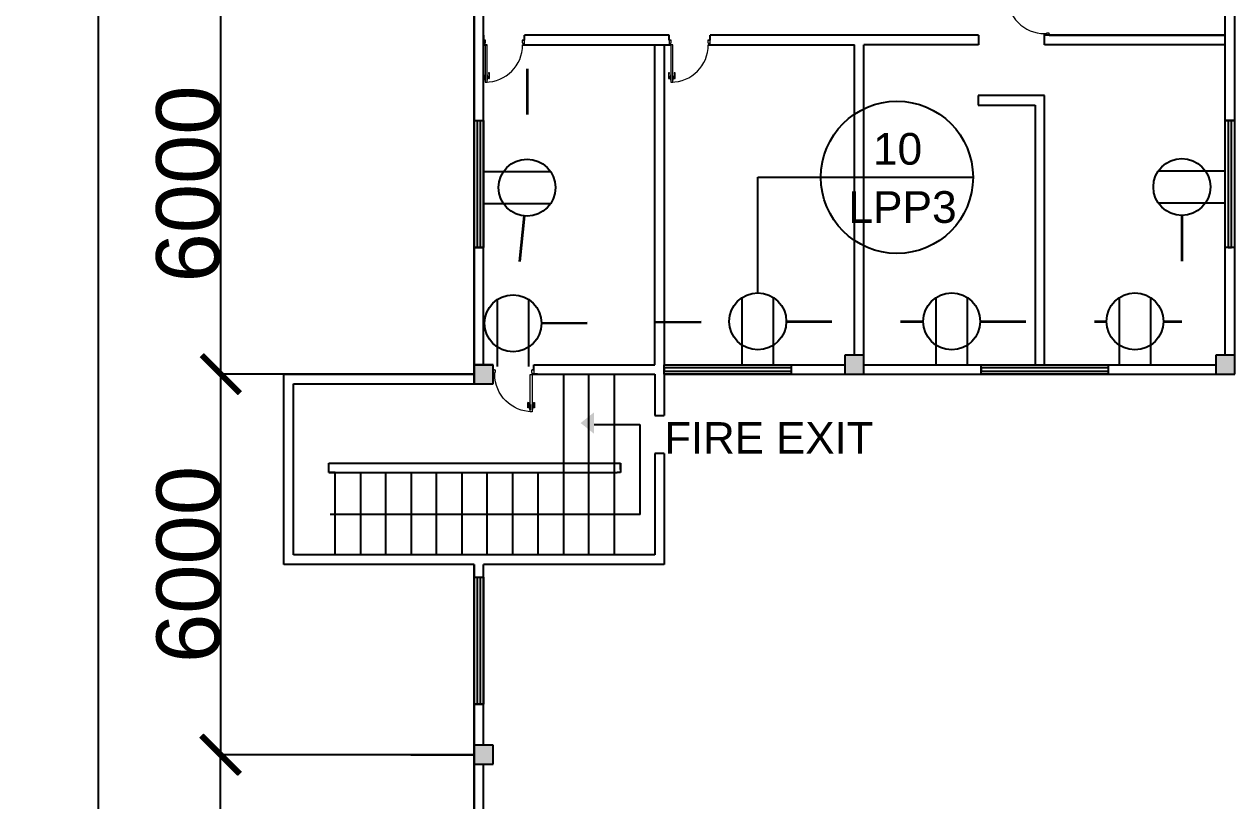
# Model space of a CAD drawing. Header units: millimetres. Extents: x 3339 to 2017737, y 4955 to 2748989.
# Drawn here: x 1295937 to 1315034, y 1667423 to 1679668 of the extents above; entities that cross this region are included whole.
import ezdxf

# ---------------------------------------------------------------- set-up
doc = ezdxf.new("R2010")
doc.units = ezdxf.units.MM
doc.header["$LTSCALE"] = 30
doc.linetypes.add('ACAD_ISO03W100', pattern=[30, 12, -18])
doc.layers.add('A-DETL-GENF', color=92, linetype='Continuous', lineweight=13)
doc.layers.add('A-DOOR', color=31, linetype='Continuous', lineweight=13)
doc.styles.get("Standard").update_dxf_attribs({"font": 'arial.ttf'})
doc.dimstyles.new('ISO-25', dxfattribs={"dimtxt": 1000, "dimasz": 600, "dimexe": 1.25, "dimexo": 0.625, "dimtad": 1, "dimtxsty": 'Standard', "dimblk": 'ARCHTICK', "dimcen": 2.5, "dimclrd": 4, "dimadec": 0, "dimazin": 0, "dimtfac": 1, "dimtmove": 0, "dimatfit": 3, "dimfxl": 1, "dimarcsym": 0})

# ---------------------------------------------------------------- blocks, each defined once
blk = doc.blocks.new('D4')
at = {"layer": 'A-DETL-GENF'}
for p, q in [((-1072, -29), (-1072, -112)), ((-1052, -29), (-1072, -29)), ((-1060, -41), (-1072, -30)), ((-1072, -112), (-1060, -112)), ((-1059, -112), (-1072, -112)), ((-1072, -112), (-1072, -150)), ((-1072, -150), (-1059, -150)), ((-1060, -112), (-1060, -41)), ((-1060, -41), (-1052, -41)), ((-1059, -150), (-1059, -112)), ((-1059, -115), (-1059, -147)), ((-1027, -115), (-1059, -115)), ((-1059, -147), (-1027, -147)), ((-1052, -41), (-1052, -29)), ((-1021, -74), (-1027, -80)), ((-1027, -80), (-1027, -182)), ((-1027, -147), (-1027, -115)), ((-1027, -182), (-1021, -188)), ((-1021, -188), (-1021, -74)), ((-974, -80), (-981, -74)), ((-981, -74), (-981, -188)), ((-981, -188), (-974, -182)), ((-974, -182), (-974, -80)), ((-943, -115), (-974, -115)), ((-974, -115), (-974, -147)), ((-974, -147), (-943, -147)), ((-930, -29), (-949, -29)), ((-949, -29), (-949, -41)), ((-949, -41), (-941, -41)), ((-943, -112), (-943, -150)), ((-930, -112), (-943, -112)), ((-943, -147), (-943, -115)), ((-943, -150), (-930, -150)), ((-941, -41), (-930, -30)), ((-941, -41), (-941, -112)), ((-941, -112), (-930, -112)), ((-930, -112), (-930, -29)), ((-930, -150), (-930, -112))]:
    blk.add_line(p, q, dxfattribs=at)
at = {"layer": 'A-DOOR', "lineweight": 18}
for p, q in [((-1059, 683), (-1024, 683)), ((-1014, 683), (-1059, 683)), ((-1059, 683), (-1059, 583)), ((-1059, 583), (-1024, 583)), ((-1024, 583), (-1024, 626)), ((-1024, 626), (-1014, 626)), ((-981, 583), (-1021, 583)), ((-1021, 583), (-1021, -231)), ((-1014, 626), (-1014, 683)), ((-981, -231), (-981, 583)), ((-169, 683), (-214, 683)), ((-214, 683), (-214, 626)), ((-214, 626), (-204, 626)), ((-204, 683), (-169, 683)), ((-204, 626), (-204, 583)), ((-204, 583), (-169, 583)), ((-169, 583), (-169, 683)), ((-1021, -231), (-981, -231))]:
    blk.add_line(p, q, dxfattribs=at)
at = {"layer": 'A-DOOR'}
blk.add_arc((-1021, 583), 814, 270, 0, dxfattribs=at)
blk = doc.blocks.new('_ArchTick')
at = {"color": 0, "linetype": 'ByBlock', "const_width": 0.15}
blk.add_lwpolyline([(-0.5, -0.5), (0.5, 0.5)], dxfattribs=at)
blk = doc.blocks.new('*D349')
at = {"color": 0, "lineweight": -2, "transparency": 16777216}
for p, q in [((1303033, 1732949), (1297104, 1732949)), ((1303033, 1663149), (1297104, 1663149))]:
    blk.add_line(p, q, dxfattribs=at)
at = {"color": 4, "lineweight": -2, "transparency": 16777216}
blk.add_line((1297105, 1732949), (1297105, 1663149), dxfattribs=at)
at = {"layer": 'Defpoints', "color": 0, "transparency": 16777216}
for p in [(1303034, 1732949), (1297105, 1663149), (1303034, 1663149)]:
    blk.add_point(p, dxfattribs=at)
at = {"color": 4, "lineweight": -2, "transparency": 16777216, "xscale": 600, "yscale": 600, "zscale": 600}
for p, rotation in [((1297105, 1732949), 90), ((1297105, 1663149), 270)]:
    blk.add_blockref('_ArchTick', p, dxfattribs=dict(at, rotation=rotation))
at = {"color": 0, "transparency": 16777216, "insert": (1296594, 1698049), "char_height": 1000, "attachment_point": 5, "rotation": 90}
blk.add_mtext('69800', dxfattribs=at)
blk = doc.blocks.new('*D366')
at = {"color": 0, "lineweight": -2, "transparency": 16777216}
for p, q in [((1298987, 1680149), (1299039, 1680149)), ((1300033, 1674149), (1299036, 1674149))]:
    blk.add_line(p, q, dxfattribs=at)
at = {"color": 4, "lineweight": -2, "transparency": 16777216}
blk.add_line((1299037, 1674149), (1299037, 1680149), dxfattribs=at)
at = {"layer": 'Defpoints', "color": 0, "transparency": 16777216}
for p in [(1298986, 1680149), (1299037, 1680149), (1300034, 1674149)]:
    blk.add_point(p, dxfattribs=at)
at = {"color": 4, "lineweight": -2, "transparency": 16777216, "xscale": 600, "yscale": 600, "zscale": 600}
for p, rotation in [((1299037, 1680149), 90), ((1299037, 1674149), 270)]:
    blk.add_blockref('_ArchTick', p, dxfattribs=dict(at, rotation=rotation))
at = {"color": 0, "transparency": 16777216, "insert": (1298526, 1677149), "char_height": 1000, "attachment_point": 5, "rotation": 90}
blk.add_mtext('6000', dxfattribs=at)
blk = doc.blocks.new('*D367')
at = {"color": 0, "lineweight": -2, "transparency": 16777216}
for p, q in [((1302033, 1674149), (1299040, 1674149)), ((1302033, 1668149), (1299040, 1668149))]:
    blk.add_line(p, q, dxfattribs=at)
at = {"color": 4, "lineweight": -2, "transparency": 16777216}
blk.add_line((1299041, 1668149), (1299041, 1674149), dxfattribs=at)
at = {"layer": 'Defpoints', "color": 0, "transparency": 16777216}
for p in [(1299041, 1674149), (1302034, 1674149), (1302034, 1668149)]:
    blk.add_point(p, dxfattribs=at)
at = {"color": 4, "lineweight": -2, "transparency": 16777216, "xscale": 600, "yscale": 600, "zscale": 600}
for p, rotation in [((1299041, 1674149), 90), ((1299041, 1668149), 270)]:
    blk.add_blockref('_ArchTick', p, dxfattribs=dict(at, rotation=rotation))
at = {"color": 0, "transparency": 16777216, "insert": (1298530, 1671149), "char_height": 1000, "attachment_point": 5, "rotation": 90}
blk.add_mtext('6000', dxfattribs=at)
blk = doc.blocks.new('*D368')
at = {"color": 0, "lineweight": -2, "transparency": 16777216}
for p, q in [((1303033, 1668149), (1299026, 1668149)), ((1303033, 1663149), (1299026, 1663149))]:
    blk.add_line(p, q, dxfattribs=at)
at = {"color": 4, "lineweight": -2, "transparency": 16777216}
blk.add_line((1299028, 1668149), (1299028, 1663149), dxfattribs=at)
at = {"layer": 'Defpoints', "color": 0, "transparency": 16777216}
for p in [(1303034, 1668149), (1299028, 1663149), (1303034, 1663149)]:
    blk.add_point(p, dxfattribs=at)
at = {"color": 4, "lineweight": -2, "transparency": 16777216, "xscale": 600, "yscale": 600, "zscale": 600}
for p, rotation in [((1299028, 1668149), 90), ((1299028, 1663149), 270)]:
    blk.add_blockref('_ArchTick', p, dxfattribs=dict(at, rotation=rotation))
at = {"color": 0, "transparency": 16777216, "insert": (1298516, 1665649), "char_height": 1000, "attachment_point": 5, "rotation": 90}
blk.add_mtext('5000', dxfattribs=at)

msp = doc.modelspace()

# ---------------------------------------------------------------- hatches: boundary and pattern name
at = {"true_color": 0xf8d731}
h = msp.add_hatch(color=40, dxfattribs=at)
h.dxf.hatch_style = 1
h.paths.add_polyline_path([(1303334.084, 1692298.947), (1303034.084, 1692298.947), (1303034.084, 1692148.947), (1303034.084, 1691998.947), (1303334.084, 1691998.947)])
h.paths.add_polyline_path([(1303334.084, 1686298.947), (1303034.084, 1686298.947), (1303034.084, 1686148.947), (1303034.084, 1685998.947), (1303334.084, 1685998.947)])
h.paths.add_polyline_path([(1303334.084, 1680298.947), (1303034.084, 1680298.947), (1303034.084, 1680148.947), (1303034.084, 1679998.947), (1303334.084, 1679998.947)])
h.paths.add_polyline_path([(1303333.31, 1674219.524), (1303334.084, 1674298.947), (1303034.084, 1674298.947), (1303034.084, 1674148.947), (1303034.084, 1673998.947), (1303334.084, 1673998.947), (1303334.084, 1674147.183), (1303333.31, 1674147.183)])
h.paths.add_polyline_path([(1309184.084, 1674448.947), (1308884.084, 1674448.947), (1308884.084, 1674148.947), (1309184.084, 1674148.947)])
h.paths.add_polyline_path([(1315034.084, 1674448.947), (1314734.084, 1674448.947), (1314734.084, 1674148.947), (1315034.084, 1674148.947)])
h.paths.add_polyline_path([(1315031.875, 1686299.241), (1314731.875, 1686299.241), (1314731.875, 1685999.241), (1315031.875, 1685999.241)])
h.paths.add_polyline_path([(1315031.875, 1692299.241), (1314731.875, 1692299.241), (1314731.875, 1692149.241), (1314731.875, 1691999.241), (1315031.875, 1691999.241)])
h.paths.add_polyline_path([(1303334.084, 1668298.947), (1303034.084, 1668298.947), (1303034.084, 1668148.947), (1303034.084, 1667998.947), (1303334.084, 1667998.947)])
at = {"true_color": 0xcd2027}
h = msp.add_hatch(color=242, dxfattribs=at)
h.dxf.hatch_style = 1
h.paths.add_polyline_path([(1304762.793, 1673379.168), (1304714.221, 1673379.168), (1304927.935, 1673549.168), (1304927.935, 1673379.168)])
h.paths.add_polyline_path([(1304714.221, 1673379.168), (1304762.793, 1673379.168), (1304927.935, 1673379.168), (1304927.935, 1673209.168)])

# ---------------------------------------------------------------- linework, layer by layer
for p, q in [((1303034.084, 1698298.947), (1303034.084, 1673998.947)), ((1303034.084, 1698298.947), (1303034.084, 1673998.947)), ((1315034.084, 1674148.947), (1315034.084, 1692148.947)), ((1303034.084, 1674148.947), (1303034.084, 1680148.947)), ((1303034.084, 1673998.947), (1303034.084, 1680148.947)), ((1303184.084, 1674298.947), (1303184.084, 1679998.947)), ((1314884.084, 1674448.947), (1314884.084, 1679999.241)), ((1315031.875, 1679999.241), (1315031.875, 1678149.241)), ((1303184.084, 1679493.348), (1303184.084, 1679343.348)), ((1306112.261, 1679493.348), (1303827.915, 1679493.348)), ((1303827.915, 1679415.688), (1303827.915, 1679493.348)), ((1306112.261, 1679415.128), (1306112.261, 1679493.348)), ((1309184.084, 1679493.348), (1306756.092, 1679493.348)), ((1306756.092, 1679415.128), (1306756.092, 1679493.348)), ((1310991.802, 1679493.348), (1309184.084, 1679493.348)), ((1310991.802, 1679493.348), (1310991.802, 1679343.348)), ((1314884.084, 1679493.348), (1312032.7, 1679493.348)), ((1312034.084, 1679343.348), (1312034.084, 1679518.667)), ((1312105.04, 1679493.348), (1314884.084, 1679493.348)), ((1303184.084, 1679343.348), (1303240.509, 1679343.348)), ((1303800.425, 1679343.348), (1306137.58, 1679343.348)), ((1305884.084, 1674298.947), (1305884.084, 1679343.348)), ((1305884.084, 1679343.348), (1306034.084, 1679343.348)), ((1306034.084, 1679343.348), (1306034.084, 1674298.947)), ((1306730.773, 1679343.348), (1309034.084, 1679343.348)), ((1309034.084, 1674448.947), (1309034.084, 1679343.348)), ((1309184.084, 1674448.947), (1309184.084, 1679343.348)), ((1310991.802, 1679343.348), (1309184.084, 1679343.348)), ((1314884.084, 1679343.348), (1312034.084, 1679343.348)), ((1312034.084, 1678543.348), (1310985.017, 1678543.348)), ((1310985.017, 1678543.348), (1310985.017, 1678393.348)), ((1312034.084, 1674298.947), (1312034.084, 1678543.348)), ((1310985.017, 1678393.348), (1311884.084, 1678393.348)), ((1311884.084, 1678393.348), (1311884.084, 1674298.947)), ((1303034.084, 1676148.947), (1303034.084, 1678148.947)), ((1315031.875, 1678149.241), (1314881.875, 1678149.241)), ((1304243.1, 1677341.597), (1303189.603, 1677341.597)), ((1304243.1, 1677341.597), (1303869.603, 1677341.597)), ((1314879.047, 1677351.597), (1313825.55, 1677351.597)), ((1308505.212, 1677253.806), (1309705.212, 1677253.806)), ((1309705.212, 1677253.806), (1309705.212, 1677253.806)), ((1309705.212, 1677253.806), (1310905.212, 1677253.806)), ((1303189.603, 1676841.597), (1304243.1, 1676841.597)), ((1313825.55, 1676851.597), (1314879.047, 1676851.597)), ((1313825.55, 1676851.597), (1314199.047, 1676851.597)), ((1303034.084, 1674148.947), (1303034.084, 1676148.947)), ((1303034.084, 1674148.947), (1303034.084, 1676148.947)), ((1303034.084, 1676148.947), (1303184.084, 1676148.947)), ((1307259.047, 1675355.65), (1307259.047, 1674302.153)), ((1307259.047, 1675355.65), (1307259.047, 1674982.153)), ((1307759.047, 1674302.153), (1307759.047, 1675355.65)), ((1310319.047, 1675355.65), (1310319.047, 1674302.153)), ((1310319.047, 1675355.65), (1310319.047, 1674982.153)), ((1310819.047, 1674302.153), (1310819.047, 1675355.65)), ((1313209.047, 1675355.65), (1313209.047, 1674302.153)), ((1313209.047, 1675355.65), (1313209.047, 1674982.153)), ((1313709.047, 1674302.153), (1313709.047, 1675355.65)), ((1303399.047, 1675325.65), (1303399.047, 1674272.153)), ((1303399.047, 1675325.65), (1303399.047, 1674952.153)), ((1303899.047, 1674272.153), (1303899.047, 1675325.65)), ((1309184.084, 1674448.947), (1308884.084, 1674448.947)), ((1308884.084, 1674448.947), (1308884.084, 1674148.947)), ((1309184.084, 1674148.947), (1309184.084, 1674448.947)), ((1315034.084, 1674448.947), (1314734.084, 1674448.947)), ((1314734.084, 1674448.947), (1314734.084, 1674148.947)), ((1315034.084, 1674148.947), (1315034.084, 1674448.947)), ((1303334.084, 1674298.947), (1303034.084, 1674298.947)), ((1303034.084, 1674298.947), (1303034.084, 1673998.947)), ((1303034.084, 1674298.947), (1303334.084, 1674298.947)), ((1303334.084, 1673998.947), (1303334.084, 1674298.947)), ((1303977.141, 1674298.947), (1305884.084, 1674298.947)), ((1303977.141, 1674219.524), (1303977.141, 1674298.947)), ((1304034.084, 1674298.947), (1305884.084, 1674298.947)), ((1306034.084, 1674298.947), (1308884.084, 1674298.947)), ((1309184.084, 1674298.947), (1311884.084, 1674298.947)), ((1311034.084, 1674148.947), (1311034.084, 1674298.947)), ((1312034.084, 1674298.947), (1314734.084, 1674298.947)), ((1300034.084, 1671148.947), (1300034.084, 1674148.947)), ((1300034.084, 1674148.947), (1302034.084, 1674148.947)), ((1303034.084, 1674148.947), (1302034.084, 1674148.947)), ((1302034.084, 1674148.947), (1303034.084, 1674148.947)), ((1303034.084, 1673998.947), (1303034.084, 1674148.947)), ((1303034.084, 1673998.947), (1303034.084, 1674148.947)), ((1303034.084, 1674148.947), (1303034.084, 1673998.947)), ((1303333.31, 1674148.947), (1303358.629, 1674148.947)), ((1303358.629, 1674148.947), (1303333.31, 1674148.947)), ((1303333.31, 1674148.947), (1303358.629, 1674148.947)), ((1303951.822, 1674148.947), (1304034.084, 1674148.947)), ((1304034.084, 1674148.947), (1303951.822, 1674148.947)), ((1303951.822, 1674148.947), (1305884.084, 1674148.947)), ((1304034.084, 1674148.947), (1305884.084, 1674148.947)), ((1305884.084, 1674148.947), (1305884.084, 1673498.947)), ((1305884.084, 1674148.947), (1305884.084, 1673648.947)), ((1306034.084, 1674148.947), (1315034.084, 1674148.947)), ((1306034.084, 1674148.947), (1306034.084, 1673498.947)), ((1309034.084, 1674148.947), (1309184.084, 1674148.947)), ((1309184.084, 1674148.947), (1311034.084, 1674148.947)), ((1300184.084, 1671298.947), (1300184.084, 1673998.947)), ((1300184.084, 1673998.947), (1302034.084, 1673998.947)), ((1302034.084, 1673998.947), (1303034.084, 1673998.947)), ((1303034.084, 1673998.947), (1303334.084, 1673998.947)), ((1305884.084, 1673648.947), (1305884.084, 1673498.947)), ((1305884.084, 1673498.947), (1306034.084, 1673498.947)), ((1305884.084, 1672898.947), (1305884.084, 1671298.947)), ((1306034.084, 1672898.947), (1305884.084, 1672898.947)), ((1306034.084, 1672898.947), (1306034.084, 1671148.947)), ((1303034.084, 1671148.947), (1300034.084, 1671148.947)), ((1305884.084, 1671298.947), (1300184.084, 1671298.947)), ((1303034.084, 1671148.947), (1303034.084, 1663148.947)), ((1303034.084, 1671148.947), (1303034.084, 1668148.947)), ((1303034.084, 1668148.947), (1303034.084, 1671148.947)), ((1303034.084, 1668298.947), (1303034.084, 1671148.947)), ((1303184.084, 1668298.947), (1303184.084, 1671148.947)), ((1306034.084, 1671148.947), (1303184.084, 1671148.947)), ((1303034.084, 1668148.947), (1303034.084, 1668948.947)), ((1303034.084, 1668948.947), (1303184.084, 1668948.947)), ((1303334.084, 1668298.947), (1303034.084, 1668298.947)), ((1303334.084, 1667998.947), (1303334.084, 1668298.947)), ((1303034.084, 1668148.947), (1302034.084, 1668148.947)), ((1302034.084, 1668148.947), (1303034.084, 1668148.947)), ((1303034.084, 1663148.947), (1303034.084, 1668148.947)), ((1303034.084, 1668148.947), (1303034.084, 1667998.947)), ((1303034.084, 1667998.947), (1303334.084, 1667998.947)), ((1303184.084, 1663448.947), (1303184.084, 1667998.947))]:
    msp.add_line(p, q)
at = {"linetype": 'ACAD_ISO03W100', "lineweight": 35, "ltscale": 2}
for p, q in [((1303869.603, 1680762.153), (1303869.603, 1677541.042)), ((1303823.514, 1676644.523), (1303695.136, 1675399.228)), ((1314199.047, 1676652.153), (1314199.047, 1674982.153)), ((1304098.478, 1674955.646), (1307059.617, 1674978.66)), ((1307958.491, 1674982.153), (1310119.603, 1674982.153)), ((1311018.491, 1674982.153), (1313009.603, 1674982.153)), ((1313908.491, 1674982.153), (1314199.047, 1674982.153))]:
    msp.add_line(p, q, dxfattribs=at)
at = {"color": 9, "true_color": 0xafd9aa}
for p, q in [((1303034.084, 1678148.947), (1303184.084, 1678148.947)), ((1303034.084, 1676148.947), (1303034.084, 1678148.947)), ((1303034.084, 1678148.947), (1303084.084, 1678148.947)), ((1303084.084, 1678148.947), (1303084.084, 1676148.947)), ((1303134.084, 1676148.947), (1303134.084, 1678148.947)), ((1303184.084, 1678148.947), (1303184.084, 1677148.947)), ((1314881.875, 1678149.241), (1315031.875, 1678149.241)), ((1314881.875, 1676149.241), (1314881.875, 1678149.241)), ((1314881.875, 1678149.241), (1314931.875, 1678149.241)), ((1314931.875, 1678149.241), (1314931.875, 1676149.241)), ((1314981.875, 1676149.241), (1314981.875, 1678149.241)), ((1315031.875, 1678149.241), (1315031.875, 1677149.241)), ((1303184.084, 1677148.947), (1303184.084, 1676148.947)), ((1315031.875, 1677149.241), (1315031.875, 1676149.241)), ((1303184.084, 1676148.947), (1303034.084, 1676148.947)), ((1303084.084, 1676148.947), (1303134.084, 1676148.947)), ((1315031.875, 1676149.241), (1314881.875, 1676149.241)), ((1314931.875, 1676149.241), (1314981.875, 1676149.241)), ((1306034.084, 1674148.947), (1306034.084, 1674298.947)), ((1306034.084, 1674298.947), (1308034.084, 1674298.947)), ((1308034.084, 1674248.947), (1306034.084, 1674248.947)), ((1306034.084, 1674248.947), (1306034.084, 1674198.947)), ((1306034.084, 1674198.947), (1308034.084, 1674198.947)), ((1308034.084, 1674298.947), (1308034.084, 1674148.947)), ((1308034.084, 1674298.947), (1308034.084, 1674248.947)), ((1311034.084, 1674148.947), (1311034.084, 1674298.947)), ((1311034.084, 1674298.947), (1313034.084, 1674298.947)), ((1313034.084, 1674248.947), (1311034.084, 1674248.947)), ((1311034.084, 1674248.947), (1311034.084, 1674198.947)), ((1311034.084, 1674198.947), (1313034.084, 1674198.947)), ((1313034.084, 1674298.947), (1313034.084, 1674148.947)), ((1313034.084, 1674298.947), (1313034.084, 1674248.947)), ((1307034.084, 1674148.947), (1306034.084, 1674148.947)), ((1308034.084, 1674148.947), (1307034.084, 1674148.947)), ((1312034.084, 1674148.947), (1311034.084, 1674148.947)), ((1313034.084, 1674148.947), (1312034.084, 1674148.947)), ((1303034.084, 1670948.947), (1303184.084, 1670948.947)), ((1303034.084, 1668948.947), (1303034.084, 1670948.947)), ((1303034.084, 1670948.947), (1303084.084, 1670948.947)), ((1303084.084, 1670948.947), (1303084.084, 1668948.947)), ((1303134.084, 1668948.947), (1303134.084, 1670948.947)), ((1303184.084, 1670948.947), (1303184.084, 1669948.947)), ((1303184.084, 1669948.947), (1303184.084, 1668948.947)), ((1303184.084, 1668948.947), (1303034.084, 1668948.947)), ((1303084.084, 1668948.947), (1303134.084, 1668948.947))]:
    msp.add_line(p, q, dxfattribs=at)
at = {"ltscale": 2}
for p, q in [((1307509.047, 1677253.806), (1308505.212, 1677253.806)), ((1307509.047, 1675431.597), (1307509.047, 1677253.806))]:
    msp.add_line(p, q, dxfattribs=at)
at = {"color": 242, "true_color": 0xcd2027}
for p, q in [((1304442.521, 1674148.876), (1304442.521, 1671298.876)), ((1304842.521, 1671298.876), (1304842.521, 1674148.876)), ((1305242.521, 1674148.876), (1305242.521, 1671298.876)), ((1304928.371, 1673354.696), (1305649.408, 1673354.696)), ((1305651.173, 1673354.696), (1305651.173, 1671938.876)), ((1300742.521, 1672598.876), (1300742.521, 1672748.876)), ((1300742.521, 1672598.876), (1300742.521, 1672748.876)), ((1300742.521, 1672748.876), (1305342.521, 1672748.876)), ((1305342.521, 1672648.876), (1305342.521, 1672748.876)), ((1305342.521, 1672748.876), (1305342.521, 1672648.876)), ((1300742.521, 1672598.876), (1305292.521, 1672598.876)), ((1300842.521, 1672598.876), (1300742.521, 1672598.876)), ((1300842.521, 1671298.876), (1300842.521, 1672598.876)), ((1301242.521, 1672598.876), (1301242.521, 1671298.876)), ((1301642.521, 1671298.876), (1301642.521, 1672598.876)), ((1302042.521, 1672598.876), (1302042.521, 1671298.876)), ((1302442.521, 1671298.876), (1302442.521, 1672598.876)), ((1302842.521, 1672598.876), (1302842.521, 1671298.876)), ((1303242.521, 1671298.876), (1303242.521, 1672598.876)), ((1303642.521, 1672598.876), (1303642.521, 1671298.876)), ((1304042.521, 1671298.876), (1304042.521, 1672598.876)), ((1305342.521, 1672598.876), (1305292.521, 1672598.876)), ((1305342.521, 1672648.876), (1305342.521, 1672598.876)), ((1300762.521, 1671940.224), (1305651.574, 1671940.224)), ((1305242.521, 1671298.876), (1300842.521, 1671298.876)), ((1301242.521, 1671298.876), (1300842.521, 1671298.876)), ((1302042.521, 1671298.876), (1301642.521, 1671298.876)), ((1302842.521, 1671298.876), (1302442.521, 1671298.876)), ((1303642.521, 1671298.876), (1303242.521, 1671298.876)), ((1304442.521, 1671298.876), (1304042.521, 1671298.876)), ((1305242.521, 1671298.876), (1304842.521, 1671298.876))]:
    msp.add_line(p, q, dxfattribs=at)
for centre, radius in [((1309705.212, 1677253.806), 1200), ((1303869.603, 1677091.597), 449.444), ((1314199.047, 1677101.597), 449.444), ((1303649.047, 1674952.153), 449.444), ((1307509.047, 1674982.153), 449.444), ((1310569.047, 1674982.153), 449.444), ((1313459.047, 1674982.153), 449.444)]:
    msp.add_circle(centre, radius)

# ---------------------------------------------------------------- block references
at = {"layer": 'A-DOOR', "xscale": 0.7234058509916497, "yscale": 0.7234058509916497, "zscale": 0.7234058509916497, "rotation": 270}
msp.add_blockref('D4', (1311610.905, 1679371.234), dxfattribs=at)
at = {"layer": 'A-DOOR', "yscale": 0.7234058509916497, "zscale": 0.7234058509916497}
for p, xscale in [((1303950.028, 1678921.553), 0.7234058509916497), ((1306878.206, 1678920.993), 0.7234058509916497), ((1303211.196, 1673725.389), -0.7234058509916497)]:
    msp.add_blockref('D4', p, dxfattribs=dict(at, xscale=xscale))

# ---------------------------------------------------------------- texts
msp.add_text('FIRE EXIT', height=494.3593).set_placement((1306034.084, 1672898.947))
at = {"linetype": 'ACAD_ISO03W100', "ltscale": 2, "char_height": 500, "attachment_point": 1}
for s, insert in [('\\pxqc;10', (1308882.289, 1677952.634)), ('LPP3', (1308938.476, 1677035.452))]:
    msp.add_mtext_dynamic_manual_height_columns(s, width=1664.22541, gutter_width=6050, heights=[0], dxfattribs=dict(at, insert=insert))

# ---------------------------------------------------------------- dimensions: what is measured, and where the dimension line sits
for base, p1, p2, picture, middle in [((1297104.89, 1663148.947), (1303034.084, 1732948.947), (1303034.084, 1663148.947), '*D349', (1296593.692, 1698048.947)), ((1299037.325, 1680148.947), (1300034.084, 1674148.947), (1298986.075, 1680148.947), '*D366', (1298526.127, 1677148.947)), ((1299041.075, 1674148.947), (1302034.084, 1668148.947), (1302034.084, 1674148.947), '*D367', (1298529.877, 1671148.947)), ((1299027.671, 1663148.947), (1303034.084, 1668148.947), (1303034.084, 1663148.947), '*D368', (1298516.473, 1665648.947))]:
    dim = msp.add_linear_dim(base=base, p1=p1, p2=p2, angle=90, dimstyle='ISO-25')
    dim.commit()
    dim.dimension.update_dxf_attribs({"geometry": picture, "text_midpoint": middle})

doc.saveas('drawing.dxf')
